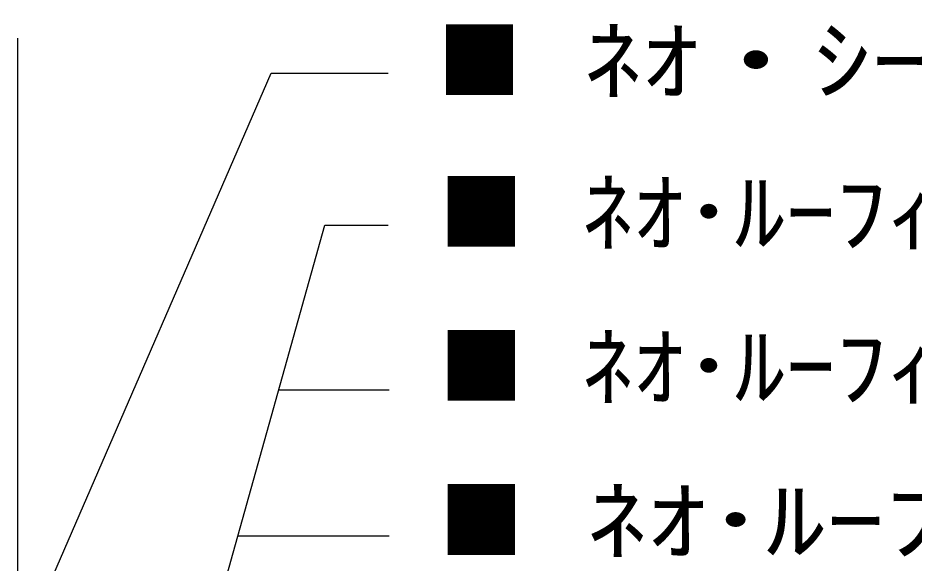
# Model space of a CAD drawing. Units: millimetres, scale not verified. Extents: x -110 to 101, y -94 to 88.
# Drawn here: x -1.34 to 39.24, y 63.36 to 88.02 of the extents above; entities that cross this region are included whole.
import ezdxf
from ezdxf.enums import TextEntityAlignment as Align

# ---------------------------------------------------------------- set-up
doc = ezdxf.new("R2010")
doc.units = ezdxf.units.MM
doc.header["$LTSCALE"] = 0.1
doc.layers.add('0-1_寸法線', color=134, linetype='Continuous')
doc.layers.add('0-5_Z_O-文字', color=134, linetype='Continuous')
doc.styles.add('HGPｺﾞｼｯｸM', font='')
doc.styles.get('HGPｺﾞｼｯｸM').set_extended_font_data('HGPｺﾞｼｯｸM')

msp = doc.modelspace()

# ---------------------------------------------------------------- linework, layer by layer
at = {"layer": '0-1_寸法線'}
msp.add_line((-1.3397, 40.6136), (-1.3397, 87.1024), dxfattribs=at)
at = {"layer": '0-5_Z_O-文字'}
for p, q in [((-1.1053, 59.69), (10.1344, 85.5136)), ((10.1344, 85.5136), (15.4302, 85.5136)), ((1.9791, 40.872), (12.5596, 78.6516)), ((12.5596, 78.6516), (15.4302, 78.6516)), ((10.4729, 71.2005), (15.4729, 71.2005)), ((8.6215, 64.5898), (15.4729, 64.5898))]:
    msp.add_line(p, q, dxfattribs=at)

# ---------------------------------------------------------------- texts
at = {"layer": '0-5_Z_O-文字', "color": 8, "style": 'HGPｺﾞｼｯｸM', "width": 0.95}
msp.add_text('■', height=2.933, dxfattribs=at).set_placement((17.6596, 83.7333), align=Align.BOTTOM_LEFT)
at = {"layer": '0-5_Z_O-文字', "style": 'HGPｺﾞｼｯｸM'}
for s, width, p in [(' ﾈｵ・ｼｰﾙﾃｰﾌﾟN', 1.3, (22.8575, 83.7333)), (' ﾈｵ･ﾙｰﾌｨﾝｸﾞE（増張り）', 1.15, (22.9399, 76.8765)), (' ﾈｵ･ﾙｰﾌｨﾝｸﾞE（ﾊﾟｲﾌﾟ張り）', 1.15, (22.9399, 69.9053)), (' ﾈｵ･ﾙｰﾌｨﾝｸﾞE', 1.35, (22.9399, 62.9341))]:
    msp.add_text(s, height=2.933, dxfattribs=dict(at, width=width)).set_placement(p, align=Align.BOTTOM_LEFT)
at = {"layer": '0-5_Z_O-文字', "color": 3, "style": 'HGPｺﾞｼｯｸM', "width": 0.95}
for p in [(17.7419, 76.8765), (17.7419, 69.9053), (17.7419, 62.9341)]:
    msp.add_text('■', height=2.933, dxfattribs=at).set_placement(p, align=Align.BOTTOM_LEFT)

doc.saveas('drawing.dxf')
